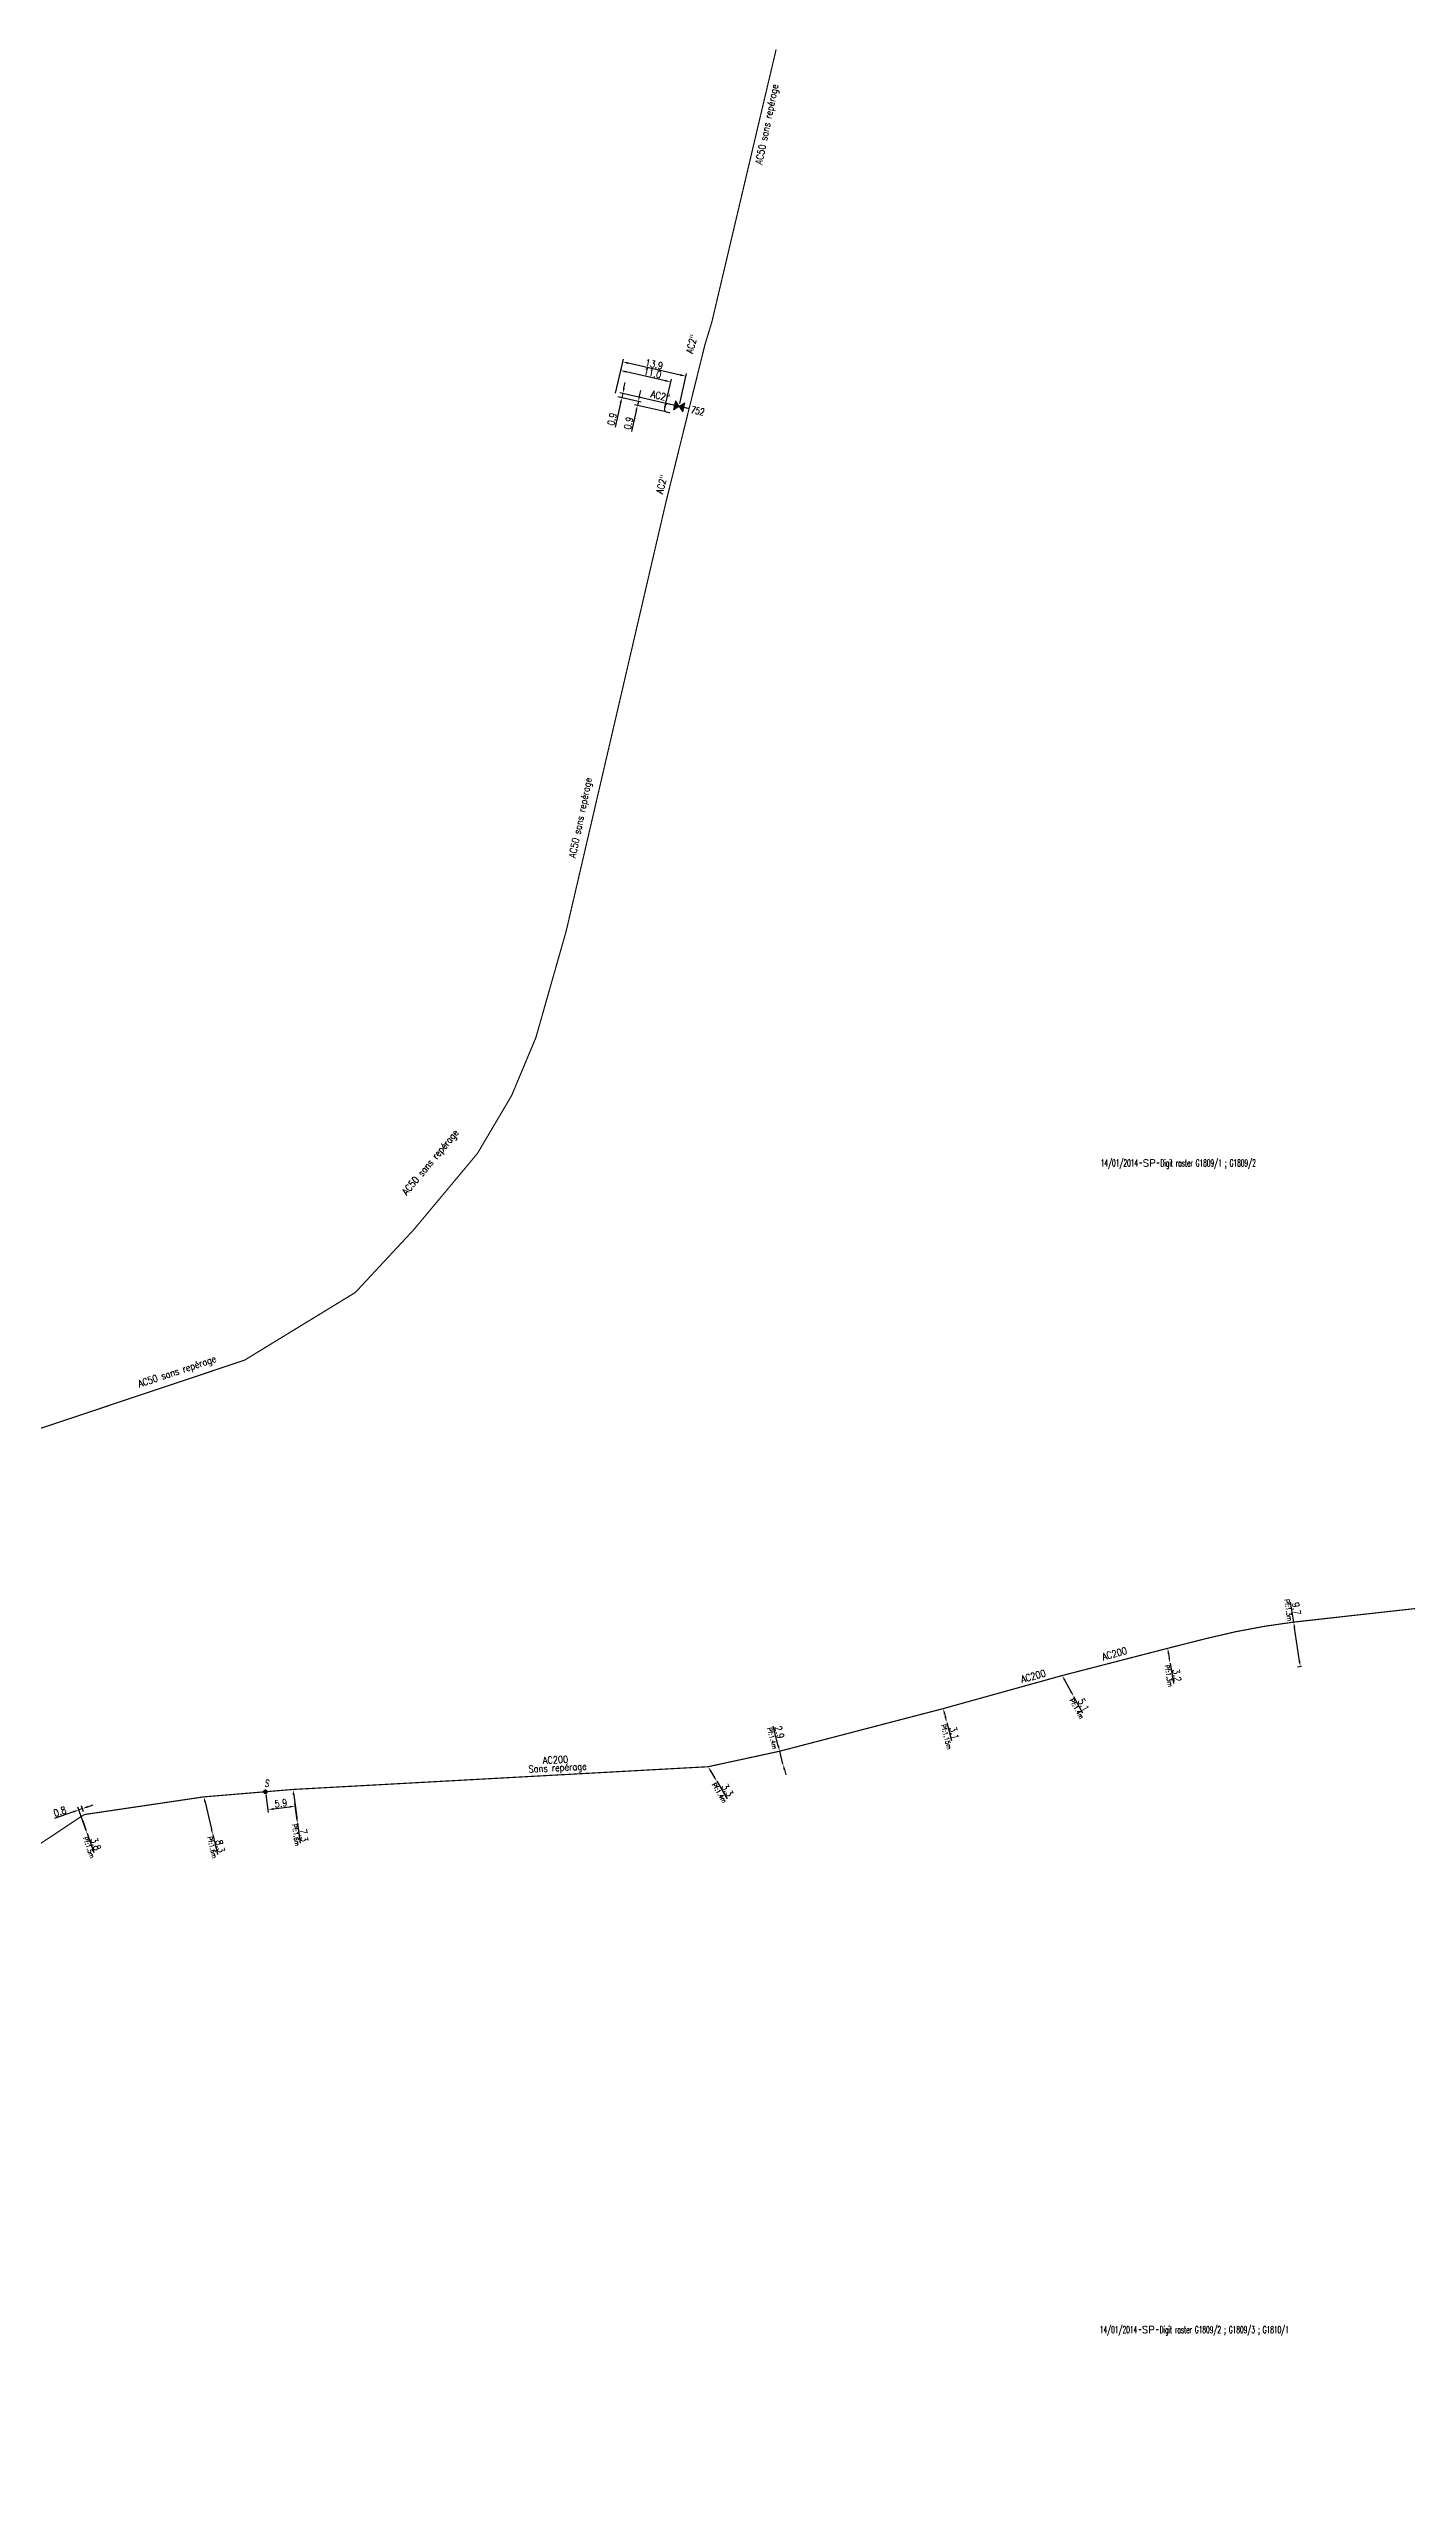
# Model space of a CAD drawing. Header units: millimetres. Extents: x 132993 to 134000, y 129004 to 130000.
# Drawn here: x 133284 to 133575, y 129476 to 130000 of the extents above; entities that cross this region are included whole.
import ezdxf
from ezdxf.enums import TextEntityAlignment as Align

# ---------------------------------------------------------------- set-up
doc = ezdxf.new("R2010")
doc.units = ezdxf.units.MM
doc.header["$PDMODE"] = 34
doc.layers.get('0').update_dxf_attribs({"linetype": 'CONTINUOUS'})
doc.layers.get('DefPoints').update_dxf_attribs({"linetype": 'CONTINUOUS', "lineweight": 0})
for name, color, linetype in [('G_120', 4, 'CONTINUOUS'), ('G_300', 7, 'CONTINUOUS'), ('G_910', 7, 'CONTINUOUS')]:
    doc.layers.add(name, color=color, linetype=linetype)
doc.styles.add('G_ROMANS', font='ROMANS.SHX', dxfattribs={"width": 0.75})
doc.styles.get("Standard").update_dxf_attribs({"font": 'romans.shx', "width": 0.85})
doc.linetypes.add('G_CROSS_COUNTRY', pattern='A,8,-7.08,["CROSS COUNTRY",Standard,S=1,R=0,X=-6.34,Y=-0.5],-7.08', length=22.16)
doc.linetypes.add('G_typB_AP', pattern='A,5,-0.3,["o",Standard,S=1.5,R=0,X=0,Y=-0.5],-1.65', length=6.95)
doc.dimstyles.get("Standard").update_dxf_attribs({"dimtxt": 1.5, "dimasz": 1.2, "dimexe": 0.625, "dimexo": 0.625, "dimgap": 0.25, "dimtad": 1, "dimdec": 1, "dimzin": 0, "dimdsep": 46, "dimtxsty": 'Standard', "dimcen": -0.5, "dimadec": 0, "dimazin": 0, "dimtfac": 1, "dimtdec": 1, "dimtmove": 0, "dimatfit": 3, "dimfxl": 0, "dimtolj": 1, "dimtzin": 0, "dimarcsym": 0})

# ---------------------------------------------------------------- blocks, each defined once
blk = doc.blocks.new('*D101')
at = {"layer": 'DefPoints', "color": 0, "linetype": 'Continuous', "transparency": 16777216}
for p in [(133405.36, 129925.79), (133410.38, 129924.65), (133416.58, 129922.32)]:
    blk.add_point(p, dxfattribs=at)
at = {"layer": 'G_120', "color": 0, "linetype": 'Continuous', "lineweight": -2, "transparency": 16777216}
for p, q in [((133410.64, 129925.82), (133410.91, 129926.99)), ((133405.97, 129925.66), (133410.99, 129924.51)), ((133409.91, 129922.61), (133408.91, 129918.22)), ((133415.97, 129922.46), (133409.57, 129923.91)), ((133410.38, 129924.65), (133410.18, 129923.78))]:
    blk.add_line(p, q, dxfattribs=at)
at = {"layer": 'G_120', "color": 0, "linetype": 'Continuous', "transparency": 16777216}
for points in [[(133410.45, 129925.87), (133410.84, 129925.78), (133410.38, 129924.65)], [(133409.72, 129922.65), (133410.11, 129922.56), (133410.18, 129923.78)]]:
    blk.add_solid(points, dxfattribs=at)
at = {"layer": 'G_120', "color": 0, "linetype": 'Continuous', "transparency": 16777216, "insert": (133408.28, 129919.96), "char_height": 1.5, "attachment_point": 5, "rotation": 77.1711}
blk.add_mtext('\\A1;0.9', dxfattribs=at)
blk = doc.blocks.new('*D102')
at = {"layer": 'DefPoints', "color": 0, "linetype": 'Continuous', "transparency": 16777216}
for p in [(133405.36, 129925.79), (133407.03, 129926.34), (133419.12, 129923.59)]:
    blk.add_point(p, dxfattribs=at)
at = {"layer": 'G_300', "color": 0, "linetype": 'Continuous', "lineweight": -2, "transparency": 16777216}
for p, q in [((133418.51, 129923.72), (133406.43, 129926.48)), ((133407.03, 129926.34), (133406.83, 129925.46)), ((133407.3, 129927.51), (133407.57, 129928.68)), ((133406.57, 129924.29), (133405.39, 129919.09)), ((133405.97, 129925.66), (133407.44, 129925.32))]:
    blk.add_line(p, q, dxfattribs=at)
at = {"layer": 'G_300', "color": 0, "linetype": 'Continuous', "transparency": 16777216}
for points in [[(133407.11, 129927.55), (133407.5, 129927.46), (133407.03, 129926.34)], [(133406.37, 129924.33), (133406.76, 129924.24), (133406.83, 129925.46)]]:
    blk.add_solid(points, dxfattribs=at)
at = {"layer": 'G_300', "color": 0, "linetype": 'Continuous', "transparency": 16777216, "insert": (133404.76, 129920.83), "char_height": 1.5, "attachment_point": 5, "rotation": 77.1711}
blk.add_mtext('\\A1;0.9', dxfattribs=at)
blk = doc.blocks.new('*D103')
at = {"layer": 'DefPoints', "color": 0, "linetype": 'Continuous', "transparency": 16777216}
for p in [(133407.03, 129933.1), (133405.36, 129925.79), (133419.12, 129923.59)]:
    blk.add_point(p, dxfattribs=at)
at = {"layer": 'G_300', "color": 0, "linetype": 'Continuous', "lineweight": -2, "transparency": 16777216}
for p, q in [((133405.5, 129926.4), (133407.17, 129933.71)), ((133419.41, 129930.28), (133408.2, 129932.84)), ((133419.25, 129924.2), (133420.72, 129930.62))]:
    blk.add_line(p, q, dxfattribs=at)
at = {"layer": 'G_300', "color": 0, "linetype": 'Continuous', "transparency": 16777216}
for points in [[(133408.24, 129933.03), (133408.15, 129932.64), (133407.03, 129933.1)], [(133419.45, 129930.48), (133419.37, 129930.09), (133420.58, 129930.02)]]:
    blk.add_solid(points, dxfattribs=at)
at = {"layer": 'G_300', "color": 0, "linetype": 'Continuous', "transparency": 16777216, "insert": (133413.75, 129932.6), "char_height": 1.5, "attachment_point": 5, "rotation": 347.1711}
blk.add_mtext('\\A1;13.9', dxfattribs=at)
blk = doc.blocks.new('G_300_04')
at = {"lineweight": 0}
h = blk.add_hatch(color=256, dxfattribs=at)
h.paths.add_polyline_path([(-1, 1), (-1, -1), (0, 0)])
h.paths.add_polyline_path([(1, 1), (0, 0), (1, -1)])
at = {"lineweight": 0, "flags": 128}
for points in [[(1, 1), (-1, -1)], [(1, -1), (-1, 1)], [(-1, 1), (-1, -1)], [(1, 1), (1, -1)]]:
    blk.add_lwpolyline(points, dxfattribs=at)
at = {"color": 0, "linetype": 'Continuous', "lineweight": 0, "style": 'G_ROMANS', "width": 0.75}
blk.add_attdef('NUM', text='', height=1.5, dxfattribs=at).set_placement((0, 2.07), align=Align.MIDDLE)
at = {"color": 0, "linetype": 'Continuous', "lineweight": 0, "style": 'G_ROMANS', "width": 0.75, "flags": 3}
for tag, p in [('DEF_COUP', (0, -5)), ('DEF_LEG', (0, -2.5)), ('DEF_TYPE', (0, -7.5))]:
    blk.add_attdef(tag, text='', height=1.2, dxfattribs=at).set_placement(p, align=Align.MIDDLE)
blk = doc.blocks.new('*D125')
at = {"layer": 'DefPoints', "color": 0, "linetype": 'Continuous', "transparency": 16777216}
for p in [(133501.14, 129651.73), (133503.59, 129647.26), (133503.59, 129647.26)]:
    blk.add_point(p, dxfattribs=at)
at = {"layer": 'G_120', "color": 0, "linetype": 'Continuous', "lineweight": -2, "transparency": 16777216}
for p, q in [((133501.71, 129650.68), (133503.01, 129648.31)), ((133503.59, 129647.26), (133505.52, 129643.74))]:
    blk.add_line(p, q, dxfattribs=at)
at = {"layer": 'G_120', "color": 0, "linetype": 'Continuous', "transparency": 16777216}
for points in [[(133501.89, 129650.77), (133501.54, 129650.58), (133501.14, 129651.73)], [(133503.19, 129648.41), (133502.84, 129648.21), (133503.59, 129647.26)]]:
    blk.add_solid(points, dxfattribs=at)
at = {"layer": 'G_120', "color": 0, "linetype": 'Continuous', "transparency": 16777216, "insert": (133505.72, 129645.46), "char_height": 1.5, "attachment_point": 5, "rotation": 298.7418}
blk.add_mtext('\\A1;5.1', dxfattribs=at)
blk = doc.blocks.new('*D126')
at = {"layer": 'DefPoints', "color": 0, "linetype": 'Continuous', "transparency": 16777216}
for p in [(133523.72, 129657.56), (133524.25, 129654.36), (133524.25, 129654.36)]:
    blk.add_point(p, dxfattribs=at)
at = {"layer": 'G_120', "color": 0, "linetype": 'Continuous', "lineweight": -2, "transparency": 16777216}
for p, q in [((133523.92, 129656.38), (133524.06, 129655.54)), ((133524.25, 129654.36), (133524.97, 129650.04))]:
    blk.add_line(p, q, dxfattribs=at)
at = {"layer": 'G_120', "color": 0, "linetype": 'Continuous', "transparency": 16777216}
for points in [[(133524.12, 129656.41), (133523.72, 129656.35), (133523.72, 129657.56)], [(133524.25, 129655.57), (133523.86, 129655.51), (133524.25, 129654.36)]]:
    blk.add_solid(points, dxfattribs=at)
at = {"layer": 'G_120', "color": 0, "linetype": 'Continuous', "transparency": 16777216, "insert": (133525.69, 129651.77), "char_height": 1.5, "attachment_point": 5, "rotation": 279.4045}
blk.add_mtext('\\A1;3.2', dxfattribs=at)
blk = doc.blocks.new('*D127')
at = {"layer": 'DefPoints', "color": 0, "linetype": 'Continuous', "transparency": 16777216}
for p in [(133550.71, 129663.16), (133552.14, 129653.61), (133552.97, 129653.74)]:
    blk.add_point(p, dxfattribs=at)
at = {"layer": 'G_120', "color": 0, "linetype": 'Continuous', "lineweight": -2, "transparency": 16777216}
for p, q in [((133550.71, 129663.16), (133550.06, 129667.48)), ((133551.96, 129654.8), (133550.89, 129661.97)), ((133552.35, 129653.64), (133551.52, 129653.52))]:
    blk.add_line(p, q, dxfattribs=at)
at = {"layer": 'G_120', "color": 0, "linetype": 'Continuous', "transparency": 16777216}
for points in [[(133551.09, 129662), (133550.69, 129661.94), (133550.71, 129663.16)], [(133552.16, 129654.83), (133551.76, 129654.77), (133552.14, 129653.61)]]:
    blk.add_solid(points, dxfattribs=at)
at = {"layer": 'G_120', "color": 0, "linetype": 'Continuous', "transparency": 16777216, "insert": (133551.29, 129666.06), "char_height": 1.5, "attachment_point": 5, "rotation": 278.5029}
blk.add_mtext('\\A1;9.7', dxfattribs=at)
blk = doc.blocks.new('*D134')
at = {"layer": 'DefPoints', "color": 0, "linetype": 'Continuous', "transparency": 16777216}
for p in [(133291.08, 129621.54), (133292.33, 129617.95), (133292.33, 129617.95)]:
    blk.add_point(p, dxfattribs=at)
at = {"layer": 'G_120', "color": 0, "linetype": 'Continuous', "lineweight": -2, "transparency": 16777216}
for p, q in [((133291.48, 129620.4), (133291.94, 129619.08)), ((133292.33, 129617.95), (133293.77, 129613.82))]:
    blk.add_line(p, q, dxfattribs=at)
at = {"layer": 'G_120', "color": 0, "linetype": 'Continuous', "transparency": 16777216}
for points in [[(133291.67, 129620.47), (133291.29, 129620.34), (133291.08, 129621.54)], [(133292.13, 129619.15), (133291.75, 129619.02), (133292.33, 129617.95)]]:
    blk.add_solid(points, dxfattribs=at)
at = {"layer": 'G_120', "color": 0, "linetype": 'Continuous', "transparency": 16777216, "insert": (133294.19, 129615.65), "char_height": 1.5, "attachment_point": 5, "rotation": 289.1883}
blk.add_mtext('\\A1;3.8', dxfattribs=at)
blk = doc.blocks.new('*D135')
at = {"layer": 'DefPoints', "color": 0, "linetype": 'Continuous', "transparency": 16777216}
for p in [(133290.59, 129622.96), (133291.78, 129621.96), (133292.33, 129617.95)]:
    blk.add_point(p, dxfattribs=at)
at = {"layer": 'G_120', "color": 0, "linetype": 'Continuous', "lineweight": -2, "transparency": 16777216}
for p, q in [((133289.46, 129622.57), (133285.33, 129621.13)), ((133292.13, 129618.54), (133290.38, 129623.55)), ((133291.34, 129623.22), (133290.59, 129622.96)), ((133291.58, 129622.56), (133291.14, 129623.81)), ((133292.48, 129623.62), (133293.61, 129624.01))]:
    blk.add_line(p, q, dxfattribs=at)
at = {"layer": 'G_120', "color": 0, "linetype": 'Continuous', "transparency": 16777216}
for points in [[(133289.39, 129622.75), (133289.52, 129622.38), (133290.59, 129622.96)], [(133292.41, 129623.81), (133292.54, 129623.43), (133291.34, 129623.22)]]:
    blk.add_solid(points, dxfattribs=at)
at = {"layer": 'G_120', "color": 0, "linetype": 'Continuous', "transparency": 16777216, "insert": (133286.5, 129622.59), "char_height": 1.5, "attachment_point": 5, "rotation": 19.1883}
blk.add_mtext('\\A1;0.8', dxfattribs=at)
blk = doc.blocks.new('*D136')
at = {"layer": 'DefPoints', "color": 0, "linetype": 'Continuous', "transparency": 16777216}
for p in [(133317.34, 129625.74), (133319.24, 129617.66), (133319.24, 129617.66)]:
    blk.add_point(p, dxfattribs=at)
at = {"layer": 'G_120', "color": 0, "linetype": 'Continuous', "lineweight": -2, "transparency": 16777216}
for p, q in [((133317.62, 129624.58), (133318.97, 129618.83)), ((133319.24, 129617.66), (133320.24, 129613.41))]:
    blk.add_line(p, q, dxfattribs=at)
at = {"layer": 'G_120', "color": 0, "linetype": 'Continuous', "transparency": 16777216}
for points in [[(133317.81, 129624.62), (133317.42, 129624.53), (133317.34, 129625.74)], [(133319.16, 129618.88), (133318.77, 129618.79), (133319.24, 129617.66)]]:
    blk.add_solid(points, dxfattribs=at)
at = {"layer": 'G_120', "color": 0, "linetype": 'Continuous', "transparency": 16777216, "insert": (133320.85, 129615.18), "char_height": 1.5, "attachment_point": 5, "rotation": 283.2366}
blk.add_mtext('\\A1;8.3', dxfattribs=at)
blk = doc.blocks.new('*D137')
at = {"layer": 'DefPoints', "color": 0, "linetype": 'Continuous', "transparency": 16777216}
for p in [(133330.53, 129626.84), (133336.9, 129623.79), (133337.39, 129620.14)]:
    blk.add_point(p, dxfattribs=at)
at = {"layer": 'G_300', "color": 0, "linetype": 'Continuous', "lineweight": -2, "transparency": 16777216}
for p, q in [((133330.62, 129626.22), (133331.13, 129622.38)), ((133332.24, 129623.16), (133335.71, 129623.63)), ((133337.3, 129620.76), (133336.81, 129624.41))]:
    blk.add_line(p, q, dxfattribs=at)
at = {"layer": 'G_300', "color": 0, "linetype": 'Continuous', "transparency": 16777216}
for points in [[(133332.21, 129623.36), (133332.27, 129622.96), (133331.05, 129623)], [(133335.68, 129623.82), (133335.73, 129623.43), (133336.9, 129623.79)]]:
    blk.add_solid(points, dxfattribs=at)
at = {"layer": 'G_300', "color": 0, "linetype": 'Continuous', "transparency": 16777216, "insert": (133333.84, 129624.38), "char_height": 1.5, "attachment_point": 5, "rotation": 7.6771}
blk.add_mtext('\\A1;5.9', dxfattribs=at)
blk = doc.blocks.new('*D138')
at = {"layer": 'DefPoints', "color": 0, "linetype": 'Continuous', "transparency": 16777216}
for p in [(133336.42, 129627.33), (133337.39, 129620.14), (133337.39, 129620.14)]:
    blk.add_point(p, dxfattribs=at)
at = {"layer": 'G_120', "color": 0, "linetype": 'Continuous', "lineweight": -2, "transparency": 16777216}
for p, q in [((133336.58, 129626.14), (133337.23, 129621.33)), ((133337.39, 129620.14), (133337.97, 129615.81))]:
    blk.add_line(p, q, dxfattribs=at)
at = {"layer": 'G_120', "color": 0, "linetype": 'Continuous', "transparency": 16777216}
for points in [[(133336.78, 129626.16), (133336.38, 129626.11), (133336.42, 129627.33)], [(133337.43, 129621.36), (133337.03, 129621.3), (133337.39, 129620.14)]]:
    blk.add_solid(points, dxfattribs=at)
at = {"layer": 'G_120', "color": 0, "linetype": 'Continuous', "transparency": 16777216, "insert": (133338.75, 129617.51), "char_height": 1.5, "attachment_point": 5, "rotation": 277.6771}
blk.add_mtext('\\A1;7.3', dxfattribs=at)
blk = doc.blocks.new('*D139')
at = {"layer": 'DefPoints', "color": 0, "linetype": 'Continuous', "transparency": 16777216}
for p in [(133425.32, 129632.2), (133427.18, 129629.07), (133427.18, 129629.07)]:
    blk.add_point(p, dxfattribs=at)
at = {"layer": 'G_120', "color": 0, "linetype": 'Continuous', "lineweight": -2, "transparency": 16777216}
for p, q in [((133425.93, 129631.17), (133426.56, 129630.1)), ((133427.18, 129629.07), (133429.41, 129625.31))]:
    blk.add_line(p, q, dxfattribs=at)
at = {"layer": 'G_120', "color": 0, "linetype": 'Continuous', "transparency": 16777216}
for points in [[(133426.1, 129631.27), (133425.76, 129631.07), (133425.32, 129632.2)], [(133426.74, 129630.2), (133426.39, 129630), (133427.18, 129629.07)]]:
    blk.add_solid(points, dxfattribs=at)
at = {"layer": 'G_120', "color": 0, "linetype": 'Continuous', "transparency": 16777216, "insert": (133429.46, 129627.19), "char_height": 1.5, "attachment_point": 5, "rotation": 300.7278}
blk.add_mtext('\\A1;3.3', dxfattribs=at)
blk = doc.blocks.new('*D140')
at = {"layer": 'DefPoints', "color": 0, "linetype": 'Continuous', "transparency": 16777216}
for p in [(133440.64, 129635.52), (133441.35, 129632.76), (133441.35, 129632.76)]:
    blk.add_point(p, dxfattribs=at)
at = {"layer": 'G_120', "color": 0, "linetype": 'Continuous', "lineweight": -2, "transparency": 16777216}
for p, q in [((133440.33, 129636.68), (133439.25, 129640.85)), ((133440.03, 129635.36), (133440.03, 129635.36)), ((133441.35, 129632.76), (133440.64, 129635.52)), ((133440.75, 129632.6), (133440.75, 129632.6)), ((133441.66, 129631.6), (133441.96, 129630.44))]:
    blk.add_line(p, q, dxfattribs=at)
at = {"layer": 'G_120', "color": 0, "linetype": 'Continuous', "transparency": 16777216}
for points in [[(133440.53, 129636.73), (133440.14, 129636.63), (133440.64, 129635.52)], [(133441.85, 129631.65), (133441.46, 129631.55), (133441.35, 129632.76)]]:
    blk.add_solid(points, dxfattribs=at)
at = {"layer": 'G_120', "color": 0, "linetype": 'Continuous', "transparency": 16777216, "insert": (133440.61, 129639.6), "char_height": 1.5, "attachment_point": 5, "rotation": 284.5773}
blk.add_mtext('\\A1;2.9', dxfattribs=at)
blk = doc.blocks.new('*D141')
at = {"layer": 'DefPoints', "color": 0, "linetype": 'Continuous', "transparency": 16777216}
for p in [(133475.67, 129644.65), (133476.42, 129641.69), (133476.42, 129641.69)]:
    blk.add_point(p, dxfattribs=at)
at = {"layer": 'G_120', "color": 0, "linetype": 'Continuous', "lineweight": -2, "transparency": 16777216}
for p, q in [((133475.96, 129643.49), (133476.12, 129642.86)), ((133476.42, 129641.69), (133477.4, 129637.81))]:
    blk.add_line(p, q, dxfattribs=at)
at = {"layer": 'G_120', "color": 0, "linetype": 'Continuous', "transparency": 16777216}
for points in [[(133476.16, 129643.54), (133475.77, 129643.44), (133475.67, 129644.65)], [(133476.32, 129642.91), (133475.93, 129642.81), (133476.42, 129641.69)]]:
    blk.add_solid(points, dxfattribs=at)
at = {"layer": 'G_120', "color": 0, "linetype": 'Continuous', "transparency": 16777216, "insert": (133478.03, 129639.41), "char_height": 1.5, "attachment_point": 5, "rotation": 284.1877}
blk.add_mtext('\\A1;3.1', dxfattribs=at)
blk = doc.blocks.new('G_300_11')
at = {"color": 0, "linetype": 'Continuous', "const_width": 0.497, "flags": 128}
blk.add_lwpolyline([(-0.25, 0, 1), (0.25, 0, 1)], format="xyb", close=True, dxfattribs=at)
at = {"color": 0, "linetype": 'Continuous', "style": 'G_ROMANS', "width": 0.75}
blk.add_text('S', height=1.5, dxfattribs=at).set_placement((0, 1.85), align=Align.MIDDLE)
at = {"color": 0, "linetype": 'Continuous', "width": 0.75, "flags": 3}
for tag, p in [('DEF_LEG', (0, -5)), ('DEF_COUP', (0, -7.5)), ('DEF_TYPE', (0, -10))]:
    blk.add_attdef(tag, text='', height=1.2, dxfattribs=at).set_placement(p, align=Align.MIDDLE)
blk = doc.blocks.new('*D177')
at = {"layer": 'DefPoints', "color": 0, "linetype": 'Continuous', "transparency": 16777216}
for p in [(133406.6, 129931.23), (133405.36, 129925.79), (133415.94, 129922.72)]:
    blk.add_point(p, dxfattribs=at)
at = {"layer": 'G_120', "color": 0, "linetype": 'Continuous', "lineweight": -2, "transparency": 16777216}
for p, q in [((133405.5, 129926.4), (133406.74, 129931.84)), ((133416.16, 129929.06), (133407.77, 129930.96)), ((133416.08, 129923.33), (133417.47, 129929.4))]:
    blk.add_line(p, q, dxfattribs=at)
at = {"layer": 'G_120', "color": 0, "linetype": 'Continuous', "transparency": 16777216}
for points in [[(133407.82, 129931.16), (133407.73, 129930.77), (133406.6, 129931.23)], [(133416.2, 129929.25), (133416.11, 129928.86), (133417.33, 129928.79)]]:
    blk.add_solid(points, dxfattribs=at)
at = {"layer": 'G_120', "color": 0, "linetype": 'Continuous', "transparency": 16777216, "insert": (133413.42, 129930.7), "char_height": 1.5, "attachment_point": 5, "rotation": 347.1711}
blk.add_mtext('\\A1;11.0', dxfattribs=at)
blk = doc.blocks.new('GIS_MODF')
at = {"color": 0, "linetype": 'Continuous', "flags": 128}
for points in [[(-2.18, -0.01), (-1.68, -0.01)], [(1.52, -0.01), (2.02, -0.01)]]:
    blk.add_lwpolyline(points, dxfattribs=at)
at = {"color": 0, "linetype": 'Continuous', "width": 0.5}
blk.add_attdef('DATE', text='', height=1.5, dxfattribs=at).set_placement((-2.5, -0.8), align=Align.RIGHT)
at = {"color": 0, "linetype": 'Continuous', "width": 1.771291}
blk.add_attdef('USER', text='', height=1.5, dxfattribs=at).set_placement((-1.51, -0.8), (1.28, -0.8), align=Align.FIT)
at = {"color": 0, "linetype": 'Continuous', "width": 0.5}
blk.add_attdef('DESC', (2.29, -0.8), '', height=1.5, dxfattribs=at)

msp = doc.modelspace()

# ---------------------------------------------------------------- linework, layer by layer
at = {"layer": 'G_120', "linetype": 'G_CROSS_COUNTRY', "flags": 128}
for points in [[(133421.25, 129923.1, 0.25, 0.25, 0), (133424.67, 129936.9, 0.25, 0.25, 0), (133424.67, 129936.9, 0.25, 0.25, 0), (133426.1, 129941.56, 0.25, 0.25, 0), (133439.88, 130000.01, 0, 0, 0)], [(133000, 129629.35, 0.25, 0.25, 0), (133000, 129629.35, 0.25, 0.25, 0), (133094.65, 129643.88, 0.25, 0.25, 0), (133130.96, 129654.02, 0.25, 0.25, 0), (133326.06, 129719.28, 0.25, 0.25, 0), (133349.79, 129733.79, 0.25, 0.25, 0), (133362.3, 129747.24, 0.25, 0.25, 0), (133375.93, 129763.56, 0.25, 0.25, 0), (133383.25, 129775.97, 0.25, 0.25, 0), (133388.43, 129788.35, 0.25, 0.25, 0), (133394.94, 129811.23, 0.25, 0.25, 0), (133416.28, 129903.03, 0.25, 0.25, 0), (133421.25, 129923.1, 0, 0, 0)]]:
    msp.add_lwpolyline(points, format="xyseb", dxfattribs=at)
at = {"layer": 'G_120', "linetype": 'G_typB_AP', "const_width": 0.25, "flags": 128}
for points in [[(133417.19, 129922.18), (133416.38, 129922.36, -0.414214), (133416, 129922.96), (133416.18, 129923.74, -0.414214), (133416.78, 129924.12), (133418.14, 129923.81)], [(133831.86, 129653.15), (133829.57, 129652.27), (133808.08, 129665.57), (133790.76, 129676.29), (133785.26, 129679.21), (133785.06, 129679.25), (133767.5, 129683.71), (133761.52, 129684.2), (133751.95, 129682.83), (133748.63, 129681.83), (133738.14, 129678.66), (133716.46, 129671.1), (133714.36, 129670.37), (133704.06, 129666.84), (133704.06, 129666.84), (133704.06, 129666.84), (133704.06, 129666.84), (133699.08, 129665.14), (133686.38, 129663.25), (133686.38, 129663.25), (133610.78, 129667.16), (133610.78, 129667.16, 0.026949), (133592.48, 129667.46), (133592.48, 129667.46), (133586.59, 129667.17), (133550.71, 129663.18), (133550.71, 129663.18, 0.031415), (133532.04, 129659.67), (133523.72, 129657.56), (133501.14, 129651.73), (133492.43, 129649.31), (133475.67, 129644.65), (133440.64, 129635.52), (133425.32, 129632.2), (133336.42, 129627.33), (133317.34, 129625.74), (133291.78, 129621.96), (133291.08, 129621.54), (133272.36, 129609.09), (133253.53, 129596.39), (133253.53, 129596.39), (133232.58, 129582.29, -0.421964), (133232.23, 129582.36), (133232.14, 129582.49, 0.412875), (133231.8, 129582.57), (133224.73, 129578.12), (133200.08, 129562.6), (133179.34, 129549.54), (133179.34, 129549.54), (133179.34, 129549.54), (133178.45, 129549.02, 0.204518), (133178.22, 129548.7), (133178.05, 129547.99, -0.202887), (133177.82, 129547.67), (133146.47, 129528.91), (133146.47, 129528.91), (133146.47, 129528.91, -0.038329), (133125.17, 129519.5), (133063.99, 129497.95), (133059.11, 129495.93), (133025.05, 129485.63), (133016.58, 129482.89), (133004.16, 129478.16), (133000, 129476.32)]]:
    msp.add_lwpolyline(points, format="xyb", dxfattribs=at)
msp.add_lwpolyline([(133420.09, 129923.36), (133421.25, 129923.1)], dxfattribs=at)

# ---------------------------------------------------------------- block references
at = {"layer": 'G_300'}
ref = msp.add_blockref('G_300_04', (133419.12, 129923.59), dxfattribs=dict(at, rotation=347.1710639028237))
ref.add_attrib('NUM', '752', dxfattribs={"layer": '0', "color": 0, "linetype": 'Continuous', "height": 1.5, "rotation": 347.1711, "width": 0.75}).set_placement((133423.1, 129922.61), align=Align.MIDDLE_CENTER)
at = {"layer": 'G_300', "rotation": 348.9609036614956}
msp.add_blockref('G_300_11', (133330.53, 129626.84), dxfattribs=at)
at = {"layer": 'G_910'}
ref = msp.add_blockref('GIS_MODF', (133519.89, 129761.58), dxfattribs=at)
ref.add_attrib('DATE', '14/01/2014', dxfattribs={"layer": '0', "color": 0, "linetype": 'Continuous', "height": 1.5, "width": 0.5}).set_placement((133517.39, 129760.78), align=Align.RIGHT)
ref.add_attrib('USER', 'SP', dxfattribs={"layer": '0', "color": 0, "linetype": 'Continuous', "height": 1.5, "width": 1.025485}).set_placement((133518.38, 129760.78), (133521.17, 129760.78), align=Align.FIT)
ref.add_attrib('DESC', 'Digit raster G1809/1 ; G1809/2', (133522.18, 129760.78), dxfattribs={"layer": '0', "color": 0, "linetype": 'Continuous', "height": 1.5, "width": 0.5})
ref = msp.add_blockref('GIS_MODF', (133519.71, 129511.7), dxfattribs=at)
ref.add_attrib('DATE', '14/01/2014', dxfattribs={"layer": '0', "color": 0, "linetype": 'Continuous', "height": 1.5, "width": 0.5}).set_placement((133517.21, 129510.9), align=Align.RIGHT)
ref.add_attrib('USER', 'SP', dxfattribs={"layer": '0', "color": 0, "linetype": 'Continuous', "height": 1.5, "width": 1.025485}).set_placement((133518.2, 129510.9), (133520.99, 129510.9), align=Align.FIT)
ref.add_attrib('DESC', 'Digit raster G1809/2 ; G1809/3 ; G1810/1', (133522, 129510.9), dxfattribs={"layer": '0', "color": 0, "linetype": 'Continuous', "height": 1.5, "width": 0.5})

# ---------------------------------------------------------------- texts
at = {"layer": 'G_120', "linetype": 'Continuous', "width": 0.85}
for rotation, p in [(78.4196, (133436.85, 129975.28)), (78.4196, (133396.91, 129826.75)), (50.1165, (133360.8, 129754.52)), (18.4938, (133303.54, 129713.43))]:
    msp.add_text('AC50 sans repérage', height=1.5, rotation=rotation, dxfattribs=at).set_placement(p)
for s, rotation, p in [('AC2"', 75.6417, (133421.8, 129936.92)), ('AC2"', 347.1711, (133415.09, 129925.81)), ('AC2"', 75.6417, (133415.36, 129906.85)), ('AC200', 15.5372, (133512.33, 129656.41)), ('AC200', 15.5372, (133494.94, 129651.6)), ('AC200', 2.9154, (133392.63, 129633.69))]:
    msp.add_text(s, height=1.5, rotation=rotation, dxfattribs=at).set_placement(p, align=Align.MIDDLE)
at = {"layer": 'G_120', "linetype": 'Continuous'}
for s, insert, char_height, attachment_point, rotation in [('Pf:1.3m', (133548.72, 129667.99), 1, 7, 278.5029), ('Pf:1.3m', (133523.06, 129653.92), 1, 7, 279.4045), ('Pf:1.4m', (133502.67, 129646.44), 1, 7, 298.7418), ('Pf:1.4m', (133437.96, 129640.46), 1, 7, 284.5773), ('Pf:1.15m', (133475.18, 129641.13), 1, 7, 284.1877), ('Sans repérage', (133386.93, 129630.45), 1.5, 7, 2.9154), ('Pf:1.4m', (133428.5, 129624.31), 1, 9, 300.7278), ('Pf:1.5m', (133291.47, 129616.97), 1, 7, 289.1883), ('Pf:1.6m', (133318.09, 129617.09), 1, 7, 283.2366), ('Pf:1.6m', (133336.25, 129619.84), 1, 7, 277.6771)]:
    msp.add_mtext(s, dxfattribs=dict(at, insert=insert, char_height=char_height, attachment_point=attachment_point, rotation=rotation))

# ---------------------------------------------------------------- dimensions: what is measured, and where the dimension line sits
for base, p1, p2, angle, picture, middle in [((133406.6, 129931.23), (133415.94, 129922.72), (133405.36, 129925.79), 347.1711, '*D177', (133413.2, 129929.73)), ((133410.38, 129924.65), (133416.58, 129922.32), (133405.36, 129925.79), 257.1711, '*D101', (133409.26, 129919.73)), ((133552.14, 129653.61), (133550.71, 129663.16), (133552.97, 129653.74), 98.5029, '*D127', (133550.3, 129665.91)), ((133524.25, 129654.36), (133523.72, 129657.56), (133524.25, 129654.36), 99.4045, '*D126', (133524.71, 129651.61)), ((133503.59, 129647.26), (133501.14, 129651.73), (133503.59, 129647.26), 118.7418, '*D125', (133504.84, 129644.98)), ((133476.4183, 129641.6929), (133475.6708, 129644.6498), (133476.4183, 129641.6929), 104.1877, '*D141', (133477.0565, 129639.1687)), ((133441.35, 129632.76), (133440.64, 129635.52), (133441.35, 129632.76), 104.5773, '*D140', (133439.64, 129639.34)), ((133337.3877, 129620.1402), (133336.4192, 129627.3252), (133337.3877, 129620.1402), 97.6771, '*D138', (133337.7598, 129617.3795)), ((133290.59, 129622.96), (133291.78, 129621.96), (133292.33, 129617.95), 19.1883, '*D135', (133286.82, 129621.65)), ((133319.24, 129617.66), (133317.34, 129625.74), (133319.24, 129617.66), 103.2366, '*D136', (133319.88, 129614.95)), ((133292.33, 129617.95), (133291.08, 129621.54), (133292.33, 129617.95), 109.1883, '*D134', (133293.25, 129615.32))]:
    dim = msp.add_linear_dim(base=base, p1=p1, p2=p2, angle=angle, dimstyle='Standard', dxfattribs=at)
    dim.commit()
    dim.dimension.update_dxf_attribs({"geometry": picture, "text_midpoint": middle, "dimtype": 160})
dim = msp.add_linear_dim(base=(133427.18, 129629.07), p1=(133425.32, 129632.2), p2=(133427.18, 129629.07), angle=120.7278, text='3.3', dimstyle='Standard', dxfattribs=at)
dim.commit()
dim.dimension.update_dxf_attribs({"geometry": '*D139', "text_midpoint": (133428.6, 129626.67), "dimtype": 160})
at = {"layer": 'G_300', "linetype": 'Continuous'}
for base, p1, p2, angle, picture, middle in [((133407.03, 129933.1), (133419.12, 129923.59), (133405.36, 129925.79), 347.1711, '*D103', (133413.52, 129931.62)), ((133407.03, 129926.34), (133405.36, 129925.79), (133419.12, 129923.59), 257.1711, '*D102', (133405.73, 129920.61)), ((133336.9, 129623.79), (133330.53, 129626.84), (133337.39, 129620.14), 187.6771, '*D137', (133333.97, 129623.39))]:
    dim = msp.add_linear_dim(base=base, p1=p1, p2=p2, angle=angle, dimstyle='Standard', dxfattribs=at)
    dim.commit()
    dim.dimension.update_dxf_attribs({"geometry": picture, "text_midpoint": middle, "dimtype": 160})

doc.saveas('drawing.dxf')
